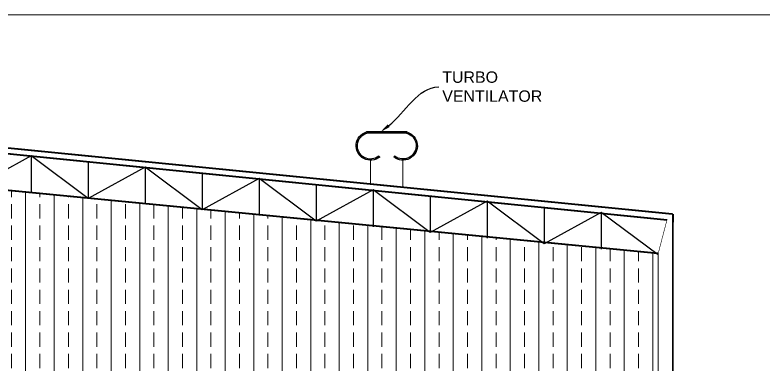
# Model space of a CAD drawing. Header units: metres. Extents: x 1521 to 1862, y -130 to 121.
# Drawn here: x 1546.74 to 1559.86, y 5.33 to 11.46 of the extents above; entities that cross this region are included whole.
import ezdxf
from ezdxf import colors
from ezdxf.entities.mleader import LeaderData, LeaderLine
from ezdxf.math import Vec2, Vec3

# ---------------------------------------------------------------- set-up
doc = ezdxf.new("R2010")
doc.units = ezdxf.units.M
doc.header["$MEASUREMENT"] = 0
doc.layers.add('A-WALL', color=250, linetype='Continuous', lineweight=30)
doc.layers.add('TAG', color=8, linetype='Continuous')
doc.styles.get("Standard").update_dxf_attribs({"font": 'arial.ttf'})

# ---------------------------------------------------------------- blocks, each defined once
blk = doc.blocks.new('A$C1C3136BA')
at = {"layer": 'TAG', "ltscale": 0.25}
for p, q in [((0.227, 0.62), (1.113, 0.62)), ((0.227, 0.593), (1.113, 0.593)), ((0.499, 0.091), (0.516, 0.07)), ((0.841, 0.091), (0.824, 0.07))]:
    blk.add_line(p, q, dxfattribs=at)
for centre, radius, start, end in [((0.315, 0.316), 0.317, 106.2596, 309.2134), ((0.315, 0.316), 0.29, 106.2596, 309.2134), ((1.024, 0.316), 0.317, 230.7866, 73.7404), ((1.024, 0.316), 0.29, 230.7866, 73.7404)]:
    blk.add_arc(centre, radius, start, end, dxfattribs=at)

msp = doc.modelspace()

# ---------------------------------------------------------------- hatches: boundary and pattern name
at = {"layer": 'A-WALL', "lineweight": 5, "ltscale": 5}
h = msp.add_hatch(dxfattribs=at)
h.set_pattern_fill('ANSI33', color=256, scale=2, angle=45)
h.set_pattern_definition([(90, (147.42434, 49.2592), (-0.5, 0), []), (90, (147.67434, 49.5092), (-0.5, 0), [0.25, -0.125])])
h.paths.add_polyline_path([(1558.01976, 7.24508), (1557.97664, 7.27719), (1556.05743, 7.46359), (1556.01976, 7.44299), (1555.98237, 7.47088), (1554.05168, 7.6584), (1554.01976, 7.64091), (1553.98807, 7.66458), (1552.04596, 7.85321), (1552.01976, 7.83882), (1551.99375, 7.85828), (1550.04025, 8.04802), (1550.01976, 8.03673), (1549.99941, 8.05199), (1548.03457, 8.24282), (1548.01976, 8.23465), (1548.00505, 8.24569), (1546.02891, 8.43763), (1546.01976, 8.43256), (1546.01067, 8.4394), (1544.02327, 8.63243), (1544.01976, 8.63048), (1544.0154, 8.63319), (1542.76976, 8.75417), (1527.51976, 7.24508), (1527.51976, 5.18945), (1527.74976, 5.18945), (1527.74976, 5.03867), (1557.78976, 5.03867), (1557.78976, 5.18945), (1558.01976, 5.18945)])
h.paths.add_polyline_path([(1542.4666, 7.3666), (1543.75606, 7.3666), (1543.75606, 7.80637), (1542.4666, 7.80637)], flags=24)

# ---------------------------------------------------------------- linework, layer by layer
for p, q in [((1547.01976, 8.98546), (1546.01976, 8.43256)), ((1547.01976, 8.98546), (1547.01976, 8.33361)), ((1548.01976, 8.23465), (1547.01976, 8.98546)), ((1548.01976, 8.8859), (1548.01976, 8.23465)), ((1549.01976, 8.78634), (1548.01976, 8.23465)), ((1549.01976, 8.78634), (1549.01976, 8.13569)), ((1550.01976, 8.03673), (1549.01976, 8.78634)), ((1550.01976, 8.68679), (1550.01976, 8.03673)), ((1551.01976, 8.58723), (1550.01976, 8.03673)), ((1551.01976, 8.58723), (1551.01976, 7.93778)), ((1552.01976, 7.83882), (1551.01976, 8.58723)), ((1552.01976, 8.48767), (1552.01976, 7.83882)), ((1553.01976, 8.38812), (1552.01976, 7.83882)), ((1553.01976, 8.38812), (1553.01976, 7.73986)), ((1554.01976, 7.64091), (1553.01976, 8.38812)), ((1554.01976, 8.28856), (1554.01976, 7.64091)), ((1555.01976, 8.189), (1554.01976, 7.64091)), ((1555.01976, 8.189), (1555.01976, 7.54195)), ((1556.01976, 7.44299), (1555.01976, 8.189)), ((1556.01976, 8.08945), (1556.01976, 7.44299)), ((1557.01976, 7.98989), (1556.01976, 7.44299)), ((1557.01976, 7.98989), (1557.01976, 7.34403)), ((1558.01976, 7.24508), (1557.01976, 7.98989))]:
    msp.add_line(p, q)
for p, q in [((1552.97425, 8.90735), (1552.97425, 8.49052)), ((1553.54073, 8.90735), (1553.54073, 8.42559)), ((1558.01976, 0.17616), (1558.01976, 7.27097))]:
    msp.add_line(p, q, dxfattribs=at)
msp.add_lwpolyline([(1638.18075, 11.4595), (1520.51329, 11.4595), (1520.51329, -71.32477), (1638.18075, -71.32477)], close=True, dxfattribs=at)
msp.add_lwpolyline([(1527.2626, 7.96337, 0.03, 0.03, 0), (1542.76976, 9.50536, 0.03, 0.03, 0), (1558.27872, 7.96298, 0, 0, 0)], format="xyseb", dxfattribs=at)
msp.add_lwpolyline([(1542.76976, 9.40857, 0.03, 0.03, 0), (1527.36804, 7.87523, 0, 0, 0), (1527.51976, 7.24508, 0.03, 0.03, 0), (1542.76976, 8.75417, 0.03, 0.03, 0), (1558.01976, 7.273, 0.01, 0.01, 0), (1558.17318, 7.85935, 0.03, 0.03, 0)], format="xyseb", close=True, dxfattribs=at)
at = {"layer": 'A-WALL', "lineweight": 5, "ltscale": 5, "const_width": 0.03}
msp.add_lwpolyline([(1558.01976, 4.13018), (1558.27511, 4.13018), (1558.27872, 7.96298)], dxfattribs=at)

# ---------------------------------------------------------------- block references
at = {"layer": 'A-WALL', "lineweight": 5, "ltscale": 5, "xscale": -0.7999999999970333, "yscale": 0.7999999999970333, "zscale": 0.7999999999970333, "rotation": 0.0341998197000493}
msp.add_blockref('A$C1C3136BA', (1553.7937, 8.90918), dxfattribs=at)

# ---------------------------------------------------------------- leaders
at = {"layer": 'A-WALL', "lineweight": 5, "ltscale": 5}
ml = msp.add_multileader_mtext('Standard', dxfattribs=at)
ml.set_content('TURBO\\PVENTILATOR', color=256)
ml.set_leader_properties(color=1)
ml.build(insert=Vec2(0, 0))
ml.multileader.update_dxf_attribs({"leader_type": 2, "text_left_attachment_type": 2, "text_right_attachment_type": 2, "dogleg_length": 0.36, "arrow_head_size": 0.18})
ctx = ml.context
ctx.base_point, ctx.char_height, ctx.arrow_head_size, ctx.landing_gap_size, ctx.plane_origin = Vec3(1554.17188, 10.19608), 0.2, 0.18, 0.06, Vec3(1539.22841, 9.34)
ctx.left_attachment, ctx.right_attachment = 2, 2
notes = []
notes.append((ctx, [(0, (1, 1, 0), (1553.81188, 10.19608), (1, 0), 0.36, [(0, [(1553.14912, 9.40492)], 0, [])])]))
ctx.mtext.insert, ctx.mtext.flow_direction = Vec3(1554.23188, 10.468), 5
for ctx, leaders in notes:
    for number, flags, end, landing, length, lines in leaders:
        leader = LeaderData()
        leader.index, (leader.has_last_leader_line, leader.has_dogleg_vector, leader.attachment_direction) = number, flags
        leader.last_leader_point, leader.dogleg_vector, leader.dogleg_length = Vec3(end), Vec3(landing), length
        for number, points, colour, breaks in lines:
            line = LeaderLine()
            line.index, line.vertices, line.color, line.breaks = number, Vec3.list(points), colors.encode_raw_color(colour), breaks
            leader.lines.append(line)
        ctx.leaders.append(leader)

doc.saveas('drawing.dxf')
